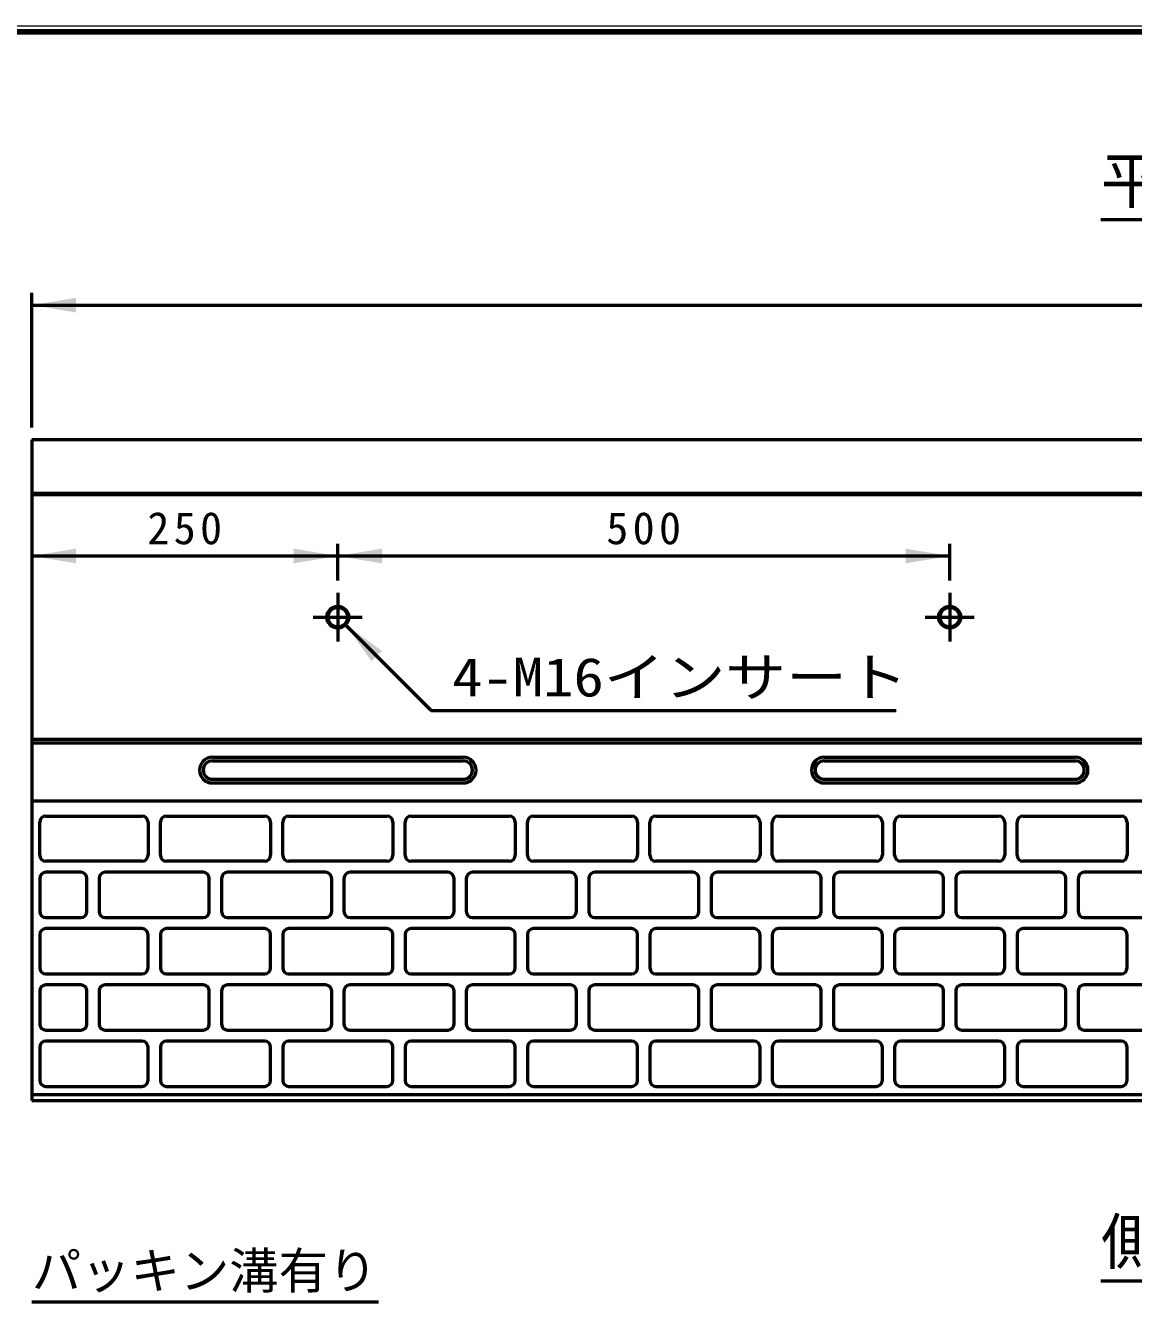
# Model space of a CAD drawing. Units: millimetres, scale not verified. Extents: x 100 to 4105, y 100 to 2870.
# Drawn here: x 1928 to 2833, y 1819 to 2870 of the extents above; entities that cross this region are included whole.
import ezdxf
from ezdxf.enums import TextEntityAlignment as Align

# ---------------------------------------------------------------- set-up
doc = ezdxf.new("R2010")
doc.units = ezdxf.units.MM
doc.header["$LTSCALE"] = 5
doc.linetypes.add('USER2', pattern=[13.4, 10, -1.2, 1, -1.2])
doc.layers.add('V-nasSTD', color=7, linetype='Continuous', lineweight=35)
doc.styles.add('ＭＳ ゴシック', font='')
doc.styles.get('ＭＳ ゴシック').set_extended_font_data('MS Gothic')

msp = doc.modelspace()

# ---------------------------------------------------------------- hatches: boundary and pattern name
at = {"layer": 'V-nasSTD'}
for points in [[(1969.262, 2647.66), (1933.262, 2641.66), (1969.262, 2635.66)], [(1969.262, 2442.66), (1933.262, 2436.66), (1969.262, 2430.66)], [(2147.262, 2430.66), (2183.262, 2436.66), (2147.262, 2442.66)], [(2219.262, 2442.66), (2183.262, 2436.66), (2219.262, 2430.66)], [(2647.262, 2430.66), (2683.262, 2436.66), (2647.262, 2442.66)], [(2219.325, 2359.083), (2189.626, 2380.296), (2210.84, 2350.597)]]:
    msp.add_hatch(color=256, dxfattribs=at).paths.add_polyline_path(points)

# ---------------------------------------------------------------- linework, layer by layer
at = {"layer": 'V-nasSTD', "lineweight": 100}
msp.add_line((4100, 2865), (105, 2865), dxfattribs=at)
at = {"layer": 'V-nasSTD', "lineweight": 50}
for p, q in [((2806.859, 2711.66), (3059.666, 2711.66)), ((1933.262, 2541.66), (1933.262, 2651.66)), ((1933.262, 2641.66), (3933.262, 2641.66)), ((1933.262, 2531.66), (1933.262, 1991.66)), ((3933.262, 2531.66), (1933.262, 2531.66)), ((2933.262, 2487.66), (1933.262, 2487.66)), ((2933.262, 2486.66), (1933.262, 2486.66)), ((2183.262, 2416.66), (2183.262, 2446.66)), ((2683.262, 2416.66), (2683.262, 2446.66)), ((1933.262, 2436.66), (2183.262, 2436.66)), ((2183.262, 2436.66), (2683.262, 2436.66)), ((2189.626, 2380.296), (2259.63, 2310.292)), ((2259.63, 2310.292), (2639.63, 2310.292)), ((2933.262, 2286.66), (1933.262, 2286.66)), ((2933.262, 2283.66), (1933.262, 2283.66)), ((2080.762, 2272.16), (2285.762, 2272.16)), ((2580.762, 2272.16), (2785.762, 2272.16)), ((2080.762, 2269.16), (2285.762, 2269.16)), ((2580.762, 2269.16), (2785.762, 2269.16)), ((2080.762, 2254.16), (2285.762, 2254.16)), ((2080.762, 2251.16), (2285.762, 2251.16)), ((2580.762, 2254.16), (2785.762, 2254.16)), ((2580.762, 2251.16), (2785.762, 2251.16)), ((1933.262, 2236.66), (2933.262, 2236.66)), ((1939.762, 2192.16), (1939.762, 2219.16)), ((1944.762, 2224.16), (2023.262, 2224.16)), ((2028.262, 2219.16), (2028.262, 2192.16)), ((2038.262, 2192.16), (2038.262, 2219.16)), ((2043.262, 2224.16), (2123.262, 2224.16)), ((2128.262, 2219.16), (2128.262, 2192.16)), ((2138.262, 2192.16), (2138.262, 2219.16)), ((2143.262, 2224.16), (2223.262, 2224.16)), ((2228.262, 2219.16), (2228.262, 2192.16)), ((2238.262, 2192.16), (2238.262, 2219.16)), ((2243.262, 2224.16), (2323.262, 2224.16)), ((2328.262, 2219.16), (2328.262, 2192.16)), ((2338.262, 2192.16), (2338.262, 2219.16)), ((2343.262, 2224.16), (2423.262, 2224.16)), ((2428.262, 2219.16), (2428.262, 2192.16)), ((2438.262, 2192.16), (2438.262, 2219.16)), ((2443.262, 2224.16), (2523.262, 2224.16)), ((2528.262, 2219.16), (2528.262, 2192.16)), ((2538.262, 2192.16), (2538.262, 2219.16)), ((2543.262, 2224.16), (2623.262, 2224.16)), ((2628.262, 2219.16), (2628.262, 2192.16)), ((2638.262, 2192.16), (2638.262, 2219.16)), ((2643.262, 2224.16), (2723.262, 2224.16)), ((2728.262, 2219.16), (2728.262, 2192.16)), ((2738.262, 2192.16), (2738.262, 2219.16)), ((2743.262, 2224.16), (2823.262, 2224.16)), ((2828.262, 2219.16), (2828.262, 2192.16)), ((2023.262, 2187.16), (1944.762, 2187.16)), ((2123.262, 2187.16), (2043.262, 2187.16)), ((2223.262, 2187.16), (2143.262, 2187.16)), ((2323.262, 2187.16), (2243.262, 2187.16)), ((2423.262, 2187.16), (2343.262, 2187.16)), ((2523.262, 2187.16), (2443.262, 2187.16)), ((2623.262, 2187.16), (2543.262, 2187.16)), ((2723.262, 2187.16), (2643.262, 2187.16)), ((2823.262, 2187.16), (2743.262, 2187.16)), ((1973.262, 2178.16), (1944.762, 2178.16)), ((2073.262, 2178.16), (1993.262, 2178.16)), ((2173.262, 2178.16), (2093.262, 2178.16)), ((2273.262, 2178.16), (2193.262, 2178.16)), ((2373.262, 2178.16), (2293.262, 2178.16)), ((2473.262, 2178.16), (2393.262, 2178.16)), ((2573.262, 2178.16), (2493.262, 2178.16)), ((2673.262, 2178.16), (2593.262, 2178.16)), ((2773.262, 2178.16), (2693.262, 2178.16)), ((2873.262, 2178.16), (2793.262, 2178.16)), ((1939.762, 2173.16), (1939.762, 2146.16)), ((1978.262, 2146.16), (1978.262, 2173.16)), ((1988.262, 2173.16), (1988.262, 2146.16)), ((2078.262, 2146.16), (2078.262, 2173.16)), ((2088.262, 2173.16), (2088.262, 2146.16)), ((2178.262, 2146.16), (2178.262, 2173.16)), ((2188.262, 2173.16), (2188.262, 2146.16)), ((2278.262, 2146.16), (2278.262, 2173.16)), ((2288.262, 2173.16), (2288.262, 2146.16)), ((2378.262, 2146.16), (2378.262, 2173.16)), ((2388.262, 2173.16), (2388.262, 2146.16)), ((2478.262, 2146.16), (2478.262, 2173.16)), ((2488.262, 2173.16), (2488.262, 2146.16)), ((2578.262, 2146.16), (2578.262, 2173.16)), ((2588.262, 2173.16), (2588.262, 2146.16)), ((2678.262, 2146.16), (2678.262, 2173.16)), ((2688.262, 2173.16), (2688.262, 2146.16)), ((2778.262, 2146.16), (2778.262, 2173.16)), ((2788.262, 2173.16), (2788.262, 2146.16)), ((1944.762, 2141.16), (1973.262, 2141.16)), ((1993.262, 2141.16), (2073.262, 2141.16)), ((2093.262, 2141.16), (2173.262, 2141.16)), ((2193.262, 2141.16), (2273.262, 2141.16)), ((2293.262, 2141.16), (2373.262, 2141.16)), ((2393.262, 2141.16), (2473.262, 2141.16)), ((2493.262, 2141.16), (2573.262, 2141.16)), ((2593.262, 2141.16), (2673.262, 2141.16)), ((2693.262, 2141.16), (2773.262, 2141.16)), ((2793.262, 2141.16), (2873.262, 2141.16)), ((1939.762, 2127.16), (1939.762, 2100.16)), ((2023.262, 2132.16), (1944.762, 2132.16)), ((2028.262, 2100.16), (2028.262, 2127.16)), ((2038.262, 2127.16), (2038.262, 2100.16)), ((2123.262, 2132.16), (2043.262, 2132.16)), ((2128.262, 2100.16), (2128.262, 2127.16)), ((2138.262, 2127.16), (2138.262, 2100.16)), ((2223.262, 2132.16), (2143.262, 2132.16)), ((2228.262, 2100.16), (2228.262, 2127.16)), ((2238.262, 2127.16), (2238.262, 2100.16)), ((2323.262, 2132.16), (2243.262, 2132.16)), ((2328.262, 2100.16), (2328.262, 2127.16)), ((2338.262, 2127.16), (2338.262, 2100.16)), ((2423.262, 2132.16), (2343.262, 2132.16)), ((2428.262, 2100.16), (2428.262, 2127.16)), ((2438.262, 2127.16), (2438.262, 2100.16)), ((2523.262, 2132.16), (2443.262, 2132.16)), ((2528.262, 2100.16), (2528.262, 2127.16)), ((2538.262, 2127.16), (2538.262, 2100.16)), ((2623.262, 2132.16), (2543.262, 2132.16)), ((2628.262, 2100.16), (2628.262, 2127.16)), ((2638.262, 2127.16), (2638.262, 2100.16)), ((2723.262, 2132.16), (2643.262, 2132.16)), ((2728.262, 2100.16), (2728.262, 2127.16)), ((2738.262, 2127.16), (2738.262, 2100.16)), ((2823.262, 2132.16), (2743.262, 2132.16)), ((2828.262, 2100.16), (2828.262, 2127.16)), ((1944.762, 2095.16), (2023.262, 2095.16)), ((2043.262, 2095.16), (2123.262, 2095.16)), ((2143.262, 2095.16), (2223.262, 2095.16)), ((2243.262, 2095.16), (2323.262, 2095.16)), ((2343.262, 2095.16), (2423.262, 2095.16)), ((2443.262, 2095.16), (2523.262, 2095.16)), ((2543.262, 2095.16), (2623.262, 2095.16)), ((2643.262, 2095.16), (2723.262, 2095.16)), ((2743.262, 2095.16), (2823.262, 2095.16)), ((1973.262, 2086.16), (1944.762, 2086.16)), ((2073.262, 2086.16), (1993.262, 2086.16)), ((2173.262, 2086.16), (2093.262, 2086.16)), ((2273.262, 2086.16), (2193.262, 2086.16)), ((2373.262, 2086.16), (2293.262, 2086.16)), ((2473.262, 2086.16), (2393.262, 2086.16)), ((2573.262, 2086.16), (2493.262, 2086.16)), ((2673.262, 2086.16), (2593.262, 2086.16)), ((2773.262, 2086.16), (2693.262, 2086.16)), ((2873.262, 2086.16), (2793.262, 2086.16)), ((1939.762, 2081.16), (1939.762, 2054.16)), ((1978.262, 2054.16), (1978.262, 2081.16)), ((1988.262, 2081.16), (1988.262, 2054.16)), ((2078.262, 2054.16), (2078.262, 2081.16)), ((2088.262, 2081.16), (2088.262, 2054.16)), ((2178.262, 2054.16), (2178.262, 2081.16)), ((2188.262, 2081.16), (2188.262, 2054.16)), ((2278.262, 2054.16), (2278.262, 2081.16)), ((2288.262, 2081.16), (2288.262, 2054.16)), ((2378.262, 2054.16), (2378.262, 2081.16)), ((2388.262, 2081.16), (2388.262, 2054.16)), ((2478.262, 2054.16), (2478.262, 2081.16)), ((2488.262, 2081.16), (2488.262, 2054.16)), ((2578.262, 2054.16), (2578.262, 2081.16)), ((2588.262, 2081.16), (2588.262, 2054.16)), ((2678.262, 2054.16), (2678.262, 2081.16)), ((2688.262, 2081.16), (2688.262, 2054.16)), ((2778.262, 2054.16), (2778.262, 2081.16)), ((2788.262, 2081.16), (2788.262, 2054.16)), ((1944.762, 2049.16), (1973.262, 2049.16)), ((2023.262, 2040.16), (1944.762, 2040.16)), ((1993.262, 2049.16), (2073.262, 2049.16)), ((2123.262, 2040.16), (2043.262, 2040.16)), ((2093.262, 2049.16), (2173.262, 2049.16)), ((2223.262, 2040.16), (2143.262, 2040.16)), ((2193.262, 2049.16), (2273.262, 2049.16)), ((2323.262, 2040.16), (2243.262, 2040.16)), ((2293.262, 2049.16), (2373.262, 2049.16)), ((2423.262, 2040.16), (2343.262, 2040.16)), ((2393.262, 2049.16), (2473.262, 2049.16)), ((2523.262, 2040.16), (2443.262, 2040.16)), ((2493.262, 2049.16), (2573.262, 2049.16)), ((2623.262, 2040.16), (2543.262, 2040.16)), ((2593.262, 2049.16), (2673.262, 2049.16)), ((2723.262, 2040.16), (2643.262, 2040.16)), ((2693.262, 2049.16), (2773.262, 2049.16)), ((2823.262, 2040.16), (2743.262, 2040.16)), ((2793.262, 2049.16), (2873.262, 2049.16)), ((1939.762, 2035.16), (1939.762, 2008.16)), ((2028.262, 2008.16), (2028.262, 2035.16)), ((2038.262, 2035.16), (2038.262, 2008.16)), ((2128.262, 2008.16), (2128.262, 2035.16)), ((2138.262, 2035.16), (2138.262, 2008.16)), ((2228.262, 2008.16), (2228.262, 2035.16)), ((2238.262, 2035.16), (2238.262, 2008.16)), ((2328.262, 2008.16), (2328.262, 2035.16)), ((2338.262, 2035.16), (2338.262, 2008.16)), ((2428.262, 2008.16), (2428.262, 2035.16)), ((2438.262, 2035.16), (2438.262, 2008.16)), ((2528.262, 2008.16), (2528.262, 2035.16)), ((2538.262, 2035.16), (2538.262, 2008.16)), ((2628.262, 2008.16), (2628.262, 2035.16)), ((2638.262, 2035.16), (2638.262, 2008.16)), ((2728.262, 2008.16), (2728.262, 2035.16)), ((2738.262, 2035.16), (2738.262, 2008.16)), ((2828.262, 2008.16), (2828.262, 2035.16)), ((1944.762, 2003.16), (2023.262, 2003.16)), ((2043.262, 2003.16), (2123.262, 2003.16)), ((2143.262, 2003.16), (2223.262, 2003.16)), ((2243.262, 2003.16), (2323.262, 2003.16)), ((2343.262, 2003.16), (2423.262, 2003.16)), ((2443.262, 2003.16), (2523.262, 2003.16)), ((2543.262, 2003.16), (2623.262, 2003.16)), ((2643.262, 2003.16), (2723.262, 2003.16)), ((2743.262, 2003.16), (2823.262, 2003.16)), ((1933.262, 1996.66), (2933.262, 1996.66)), ((1933.262, 1991.66), (3933.262, 1991.66)), ((2806.859, 1844.397), (3059.666, 1844.397)), ((1933.262, 1827.069), (2216.47, 1827.069))]:
    msp.add_line(p, q, dxfattribs=at)
at = {"layer": 'V-nasSTD', "linetype": 'USER2', "lineweight": 50}
for p, q in [((2183.262, 2406.66), (2183.262, 2366.66)), ((2683.262, 2406.66), (2683.262, 2366.66)), ((2163.262, 2386.66), (2203.262, 2386.66)), ((2663.262, 2386.66), (2703.262, 2386.66))]:
    msp.add_line(p, q, dxfattribs=at)
at = {"layer": 'V-nasSTD', "lineweight": 13}
msp.add_lwpolyline([(100, 100), (100, 2870), (4105, 2870), (4105, 100)], close=True, dxfattribs=at)
at = {"layer": 'V-nasSTD', "lineweight": 50}
for centre, radius in [((2183.262, 2386.66), 9), ((2183.262, 2386.66), 8), ((2683.262, 2386.66), 9), ((2683.262, 2386.66), 8)]:
    msp.add_circle(centre, radius, dxfattribs=at)
for centre, radius, start, end in [((2080.762, 2261.66), 10.5, 90, 270), ((2285.762, 2261.66), 10.5, 270, 90), ((2580.762, 2261.66), 10.5, 90, 270), ((2785.762, 2261.66), 10.5, 270, 90), ((2080.762, 2261.66), 7.5, 90, 270), ((2285.762, 2261.66), 7.5, 270, 90), ((2580.762, 2261.66), 7.5, 90, 270), ((2785.762, 2261.66), 7.5, 270, 90), ((1944.762, 2219.16), 5, 90, 180), ((2023.262, 2219.16), 5, 0, 90), ((2043.262, 2219.16), 5, 90, 180), ((2123.262, 2219.16), 5, 0, 90), ((2143.262, 2219.16), 5, 90, 180), ((2223.262, 2219.16), 5, 0, 90), ((2243.262, 2219.16), 5, 90, 180), ((2323.262, 2219.16), 5, 0, 90), ((2343.262, 2219.16), 5, 90, 180), ((2423.262, 2219.16), 5, 0, 90), ((2443.262, 2219.16), 5, 90, 180), ((2523.262, 2219.16), 5, 0, 90), ((2543.262, 2219.16), 5, 90, 180), ((2623.262, 2219.16), 5, 0, 90), ((2643.262, 2219.16), 5, 90, 180), ((2723.262, 2219.16), 5, 0, 90), ((2743.262, 2219.16), 5, 90, 180), ((2823.262, 2219.16), 5, 0, 90), ((1944.762, 2192.16), 5, 180, 270), ((2023.262, 2192.16), 5, 270, 0), ((2043.262, 2192.16), 5, 180, 270), ((2123.262, 2192.16), 5, 270, 0), ((2143.262, 2192.16), 5, 180, 270), ((2223.262, 2192.16), 5, 270, 0), ((2243.262, 2192.16), 5, 180, 270), ((2323.262, 2192.16), 5, 270, 0), ((2343.262, 2192.16), 5, 180, 270), ((2423.262, 2192.16), 5, 270, 0), ((2443.262, 2192.16), 5, 180, 270), ((2523.262, 2192.16), 5, 270, 0), ((2543.262, 2192.16), 5, 180, 270), ((2623.262, 2192.16), 5, 270, 0), ((2643.262, 2192.16), 5, 180, 270), ((2723.262, 2192.16), 5, 270, 0), ((2743.262, 2192.16), 5, 180, 270), ((2823.262, 2192.16), 5, 270, 0), ((1944.762, 2173.16), 5, 90, 180), ((1973.262, 2173.16), 5, 0, 90), ((1993.262, 2173.16), 5, 90, 180), ((2073.262, 2173.16), 5, 0, 90), ((2093.262, 2173.16), 5, 90, 180), ((2173.262, 2173.16), 5, 0, 90), ((2193.262, 2173.16), 5, 90, 180), ((2273.262, 2173.16), 5, 0, 90), ((2293.262, 2173.16), 5, 90, 180), ((2373.262, 2173.16), 5, 0, 90), ((2393.262, 2173.16), 5, 90, 180), ((2473.262, 2173.16), 5, 0, 90), ((2493.262, 2173.16), 5, 90, 180), ((2573.262, 2173.16), 5, 0, 90), ((2593.262, 2173.16), 5, 90, 180), ((2673.262, 2173.16), 5, 0, 90), ((2693.262, 2173.16), 5, 90, 180), ((2773.262, 2173.16), 5, 0, 90), ((2793.262, 2173.16), 5, 90, 180), ((1944.762, 2146.16), 5, 180, 270), ((1973.262, 2146.16), 5, 270, 0), ((1993.262, 2146.16), 5, 180, 270), ((2073.262, 2146.16), 5, 270, 0), ((2093.262, 2146.16), 5, 180, 270), ((2173.262, 2146.16), 5, 270, 0), ((2193.262, 2146.16), 5, 180, 270), ((2273.262, 2146.16), 5, 270, 0), ((2293.262, 2146.16), 5, 180, 270), ((2373.262, 2146.16), 5, 270, 0), ((2393.262, 2146.16), 5, 180, 270), ((2473.262, 2146.16), 5, 270, 0), ((2493.262, 2146.16), 5, 180, 270), ((2573.262, 2146.16), 5, 270, 0), ((2593.262, 2146.16), 5, 180, 270), ((2673.262, 2146.16), 5, 270, 0), ((2693.262, 2146.16), 5, 180, 270), ((2773.262, 2146.16), 5, 270, 0), ((2793.262, 2146.16), 5, 180, 270), ((1944.762, 2127.16), 5, 90, 180), ((2023.262, 2127.16), 5, 0, 90), ((2043.262, 2127.16), 5, 90, 180), ((2123.262, 2127.16), 5, 0, 90), ((2143.262, 2127.16), 5, 90, 180), ((2223.262, 2127.16), 5, 0, 90), ((2243.262, 2127.16), 5, 90, 180), ((2323.262, 2127.16), 5, 0, 90), ((2343.262, 2127.16), 5, 90, 180), ((2423.262, 2127.16), 5, 0, 90), ((2443.262, 2127.16), 5, 90, 180), ((2523.262, 2127.16), 5, 0, 90), ((2543.262, 2127.16), 5, 90, 180), ((2623.262, 2127.16), 5, 0, 90), ((2643.262, 2127.16), 5, 90, 180), ((2723.262, 2127.16), 5, 0, 90), ((2743.262, 2127.16), 5, 90, 180), ((2823.262, 2127.16), 5, 0, 90), ((1944.762, 2100.16), 5, 180, 270), ((2023.262, 2100.16), 5, 270, 0), ((2043.262, 2100.16), 5, 180, 270), ((2123.262, 2100.16), 5, 270, 0), ((2143.262, 2100.16), 5, 180, 270), ((2223.262, 2100.16), 5, 270, 0), ((2243.262, 2100.16), 5, 180, 270), ((2323.262, 2100.16), 5, 270, 0), ((2343.262, 2100.16), 5, 180, 270), ((2423.262, 2100.16), 5, 270, 0), ((2443.262, 2100.16), 5, 180, 270), ((2523.262, 2100.16), 5, 270, 0), ((2543.262, 2100.16), 5, 180, 270), ((2623.262, 2100.16), 5, 270, 0), ((2643.262, 2100.16), 5, 180, 270), ((2723.262, 2100.16), 5, 270, 0), ((2743.262, 2100.16), 5, 180, 270), ((2823.262, 2100.16), 5, 270, 0), ((1944.762, 2081.16), 5, 90, 180), ((1973.262, 2081.16), 5, 0, 90), ((1993.262, 2081.16), 5, 90, 180), ((2073.262, 2081.16), 5, 0, 90), ((2093.262, 2081.16), 5, 90, 180), ((2173.262, 2081.16), 5, 0, 90), ((2193.262, 2081.16), 5, 90, 180), ((2273.262, 2081.16), 5, 0, 90), ((2293.262, 2081.16), 5, 90, 180), ((2373.262, 2081.16), 5, 0, 90), ((2393.262, 2081.16), 5, 90, 180), ((2473.262, 2081.16), 5, 0, 90), ((2493.262, 2081.16), 5, 90, 180), ((2573.262, 2081.16), 5, 0, 90), ((2593.262, 2081.16), 5, 90, 180), ((2673.262, 2081.16), 5, 0, 90), ((2693.262, 2081.16), 5, 90, 180), ((2773.262, 2081.16), 5, 0, 90), ((2793.262, 2081.16), 5, 90, 180), ((1944.762, 2054.16), 5, 180, 270), ((1973.262, 2054.16), 5, 270, 0), ((1993.262, 2054.16), 5, 180, 270), ((2073.262, 2054.16), 5, 270, 0), ((2093.262, 2054.16), 5, 180, 270), ((2173.262, 2054.16), 5, 270, 0), ((2193.262, 2054.16), 5, 180, 270), ((2273.262, 2054.16), 5, 270, 0), ((2293.262, 2054.16), 5, 180, 270), ((2373.262, 2054.16), 5, 270, 0), ((2393.262, 2054.16), 5, 180, 270), ((2473.262, 2054.16), 5, 270, 0), ((2493.262, 2054.16), 5, 180, 270), ((2573.262, 2054.16), 5, 270, 0), ((2593.262, 2054.16), 5, 180, 270), ((2673.262, 2054.16), 5, 270, 0), ((2693.262, 2054.16), 5, 180, 270), ((2773.262, 2054.16), 5, 270, 0), ((2793.262, 2054.16), 5, 180, 270), ((1944.762, 2035.16), 5, 90, 180), ((2023.262, 2035.16), 5, 0, 90), ((2043.262, 2035.16), 5, 90, 180), ((2123.262, 2035.16), 5, 0, 90), ((2143.262, 2035.16), 5, 90, 180), ((2223.262, 2035.16), 5, 0, 90), ((2243.262, 2035.16), 5, 90, 180), ((2323.262, 2035.16), 5, 0, 90), ((2343.262, 2035.16), 5, 90, 180), ((2423.262, 2035.16), 5, 0, 90), ((2443.262, 2035.16), 5, 90, 180), ((2523.262, 2035.16), 5, 0, 90), ((2543.262, 2035.16), 5, 90, 180), ((2623.262, 2035.16), 5, 0, 90), ((2643.262, 2035.16), 5, 90, 180), ((2723.262, 2035.16), 5, 0, 90), ((2743.262, 2035.16), 5, 90, 180), ((2823.262, 2035.16), 5, 0, 90), ((1944.762, 2008.16), 5, 180, 270), ((2023.262, 2008.16), 5, 270, 0), ((2043.262, 2008.16), 5, 180, 270), ((2123.262, 2008.16), 5, 270, 0), ((2143.262, 2008.16), 5, 180, 270), ((2223.262, 2008.16), 5, 270, 0), ((2243.262, 2008.16), 5, 180, 270), ((2323.262, 2008.16), 5, 270, 0), ((2343.262, 2008.16), 5, 180, 270), ((2423.262, 2008.16), 5, 270, 0), ((2443.262, 2008.16), 5, 180, 270), ((2523.262, 2008.16), 5, 270, 0), ((2543.262, 2008.16), 5, 180, 270), ((2623.262, 2008.16), 5, 270, 0), ((2643.262, 2008.16), 5, 180, 270), ((2723.262, 2008.16), 5, 270, 0), ((2743.262, 2008.16), 5, 180, 270), ((2823.262, 2008.16), 5, 270, 0)]:
    msp.add_arc(centre, radius, start, end, dxfattribs=at)

# ---------------------------------------------------------------- texts
at = {"layer": 'V-nasSTD', "style": 'ＭＳ ゴシック'}
for s, height, p in [('平\u3000面\u3000図', 36.95, (2806.859, 2762.06)), ('側\u3000面\u3000図', 36.95, (2806.859, 1894.797)), ('パッキン溝有り', 29.56, (1933.262, 1867.389))]:
    msp.add_text(s, height=height, dxfattribs=at).set_placement(p, align=Align.TOP_LEFT)
at = {"layer": 'V-nasSTD', "style": 'ＭＳ ゴシック', "width": 1.15}
msp.add_text('4-M16インサート', height=31.67, dxfattribs=at).set_placement((2276.75, 2353.492), align=Align.TOP_LEFT)
at = {"layer": 'V-nasSTD', "char_height": 26.39, "attachment_point": 1, "style": 'ＭＳ ゴシック'}
for s, insert in [('\\T1.2;250', (2027.662, 2472.66)), ('\\T1.2;500', (2402.662, 2472.66))]:
    msp.add_mtext(s, dxfattribs=dict(at, insert=insert))

doc.saveas('drawing.dxf')
